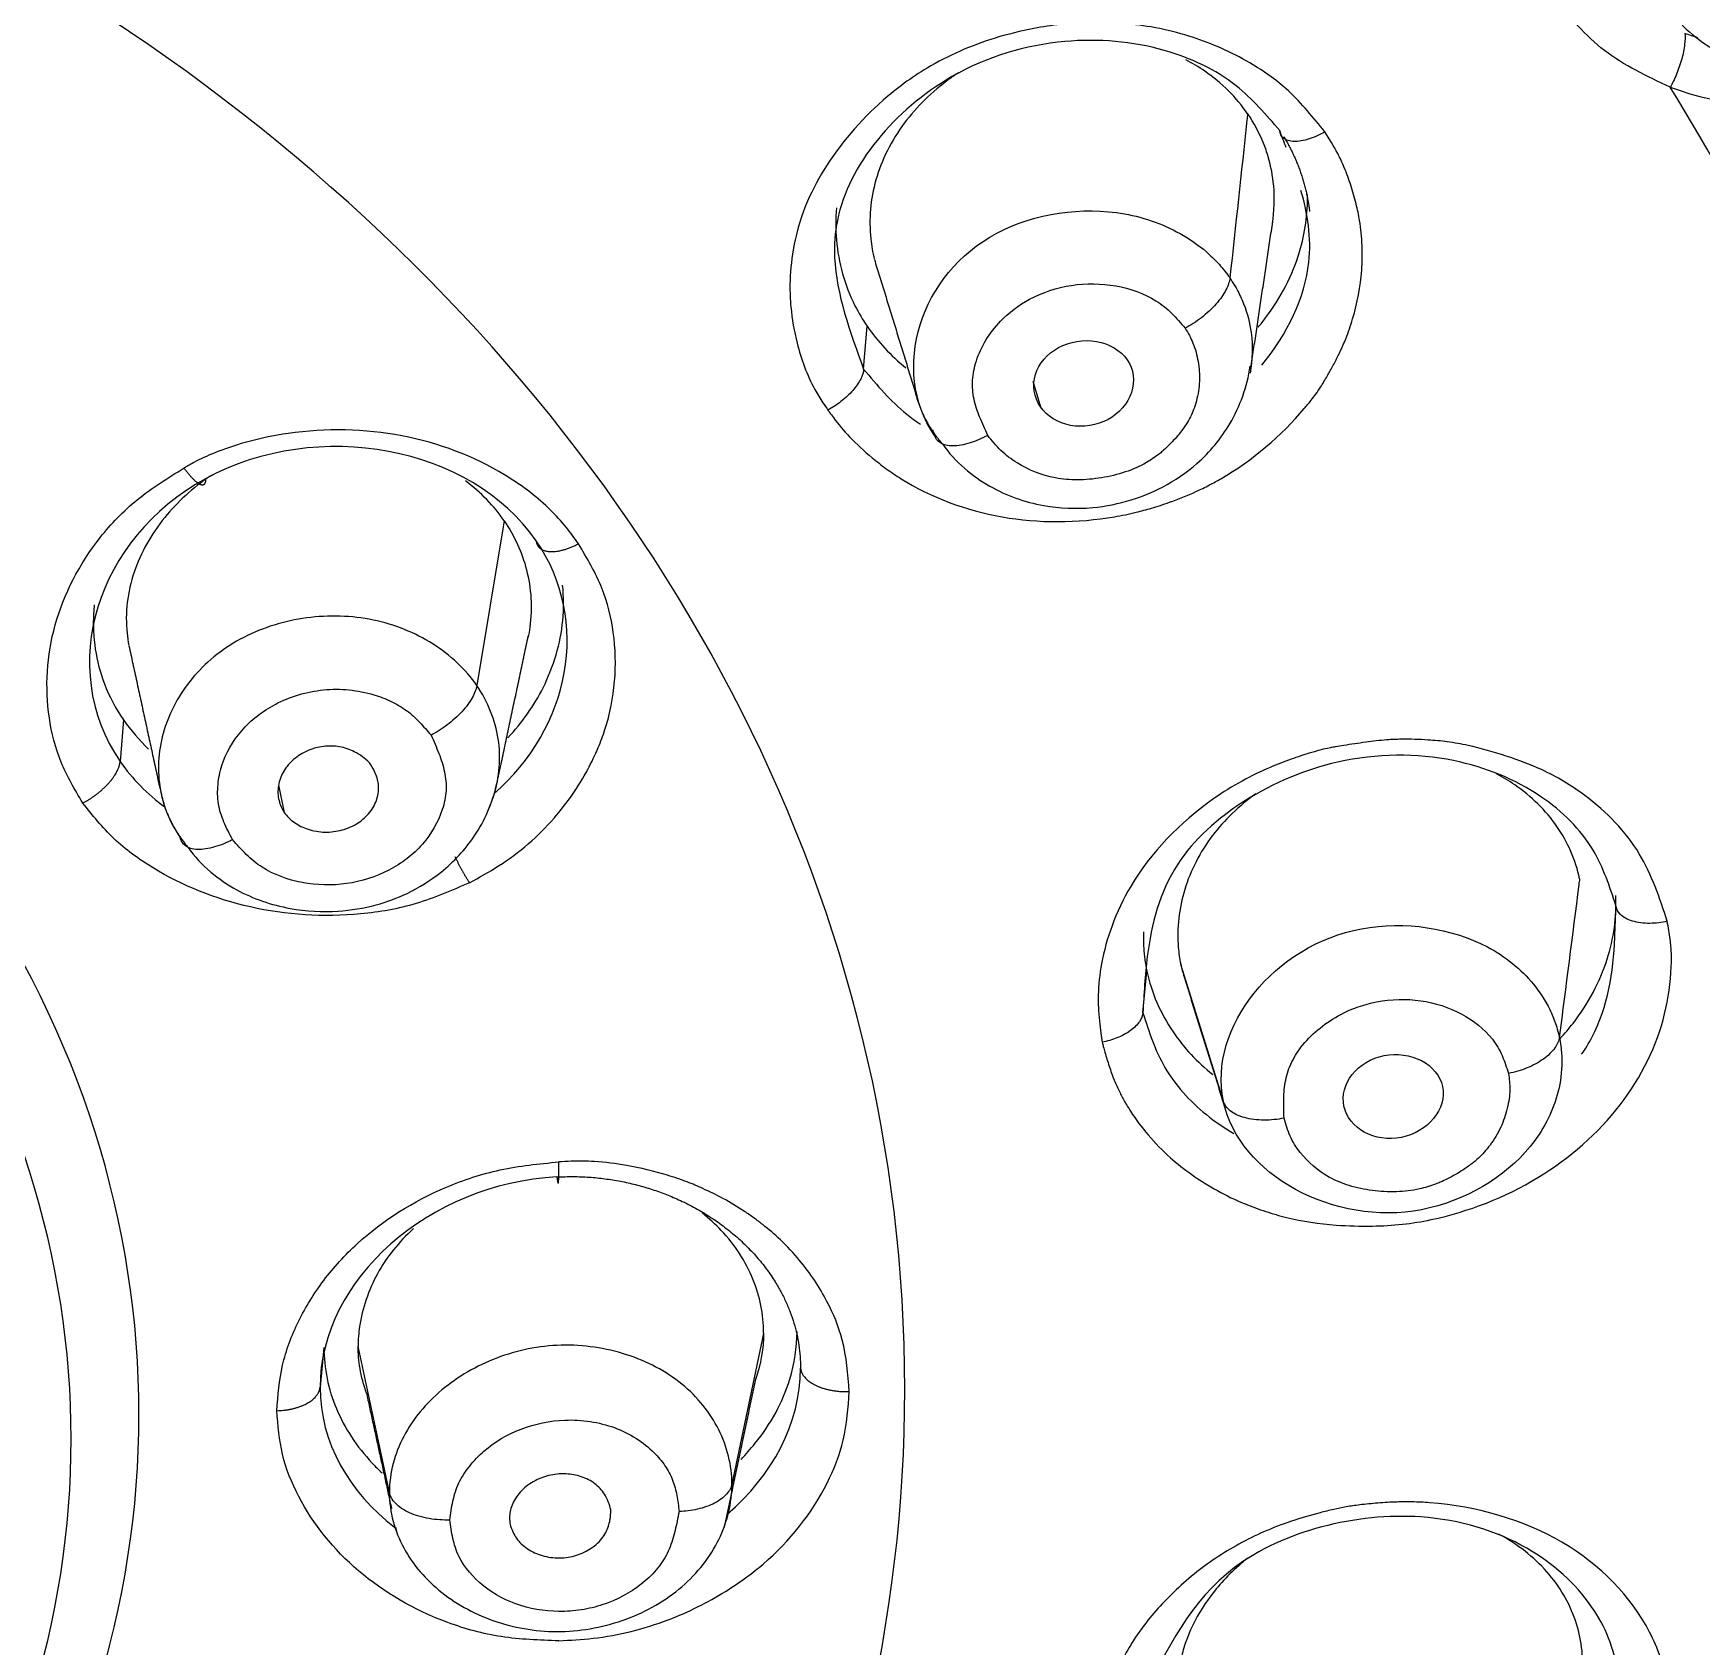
# Model space of a CAD drawing. Extents: x 0 to 1128, y 0 to 827.
# Drawn here: x 473.67 to 488.31, y 527.25 to 541.41 of the extents above; entities that cross this region are included whole.
import ezdxf

# ---------------------------------------------------------------- set-up
doc = ezdxf.new("R2010")
doc.units = 0
doc.header["$LTSCALE"] = 3
doc.header["$MEASUREMENT"] = 0
doc.layers.add('1', color=7, linetype='CONTINUOUS')

msp = doc.modelspace()

# ---------------------------------------------------------------- linework, layer by layer
at = {"layer": '1', "color": 7, "linetype": 'Continuous'}
for p, q in [((480.958, 538.463), (480.989, 538.84)), ((482.442, 538.359), (482.51, 538.134)), ((481.58, 537.883), (481.566, 537.93)), ((477.795, 537.081), (477.563, 535.688)), ((477.804, 537.133), (477.795, 537.081)), ((474.462, 535.387), (474.433, 535.022)), ((475.824, 534.814), (475.873, 534.575)), ((483.744, 533.232), (483.741, 533.244)), ((484.116, 532.04), (483.744, 533.232)), ((483.409, 532.816), (483.443, 533.183)), ((480.08, 530.009), (480.07, 529.962)), ((476.221, 529.881), (476.187, 529.531)), ((476.524, 529.876), (476.521, 529.891)), ((476.796, 528.607), (476.524, 529.876)), ((480.07, 529.962), (479.802, 528.681))]:
    msp.add_line(p, q, dxfattribs=at)
for centre, major_axis, start_param, end_param in [((463.091, 532.806), (38.932, 0), 5.765608, 7.853982), ((463.091, 532.736), (38.762, 0), 4.712389, 7.853982), ((463.091, 532.712), (38.555, 0), 4.712389, 7.853982), ((463.091, 532.712), (-37.7, 0), 2.104965, 4.712389), ((463.091, 532.303), (37.281, 0), 0, 3.141593), ((463.091, 532.107), (-36.953, 0), 3.141593, 4.712389), ((463.091, 529.512), (-18.228, 0), 3.141593, 4.712389), ((463.091, 530.174), (28.054, 0), 0.310102, 0.475192), ((463.091, 529.292), (11.507, 0), 4.712389, 7.853982), ((463.091, 529.077), (10.912, 0), 4.712389, 7.853982), ((463.091, 532.107), (-36.953, 0), 1.570796, 3.141593), ((463.091, 529.512), (-18.228, 0), 1.570796, 3.141593)]:
    msp.add_ellipse(centre, major_axis=major_axis, ratio=0.838671, start_param=start_param, end_param=end_param, dxfattribs=at)
for points, knots in [([(504.86, 540.801), (504.964, 541.546), (505.114, 543.083), (505.136, 545.403), (504.948, 547.72), (504.538, 550.102), (503.845, 552.654), (502.73, 555.491), (501.078, 558.549), (498.766, 561.753), (495.679, 565.008), (491.708, 568.176), (486.81, 571.157), (482.946, 572.675), (480.94, 573.464)], [0, 0, 0, 0, 0.053992, 0.111354, 0.168641, 0.223642, 0.288019, 0.361808, 0.444929, 0.537413, 0.639218, 0.750226, 0.870307, 1, 1, 1, 1]), ([(469.133, 500.187), (474.134, 500.819), (478.991, 502.244), (487.751, 506.485), (491.652, 509.299), (497.959, 515.931), (500.363, 519.746), (503.346, 527.852), (503.922, 532.141), (503.167, 540.6), (501.835, 544.768), (497.447, 552.412), (494.391, 555.884), (486.977, 561.654), (482.62, 563.95), (473.204, 567.049), (468.149, 567.852), (463.091, 567.852)], [0, 0, 0, 0, 0.125, 0.125, 0.25, 0.25, 0.375, 0.375, 0.5, 0.5, 0.625, 0.625, 0.75, 0.75, 0.875, 0.875, 1, 1, 1, 1]), ([(481.313, 564.499), (482.26, 564.078), (484.153, 563.237), (486.831, 561.743), (489.37, 560.089), (491.742, 558.27), (493.936, 556.3), (495.938, 554.191), (497.735, 551.956), (499.317, 549.609), (500.672, 547.165), (501.793, 544.638), (502.673, 542.044), (503.307, 539.4), (503.69, 536.722), (503.819, 534.026), (503.727, 532.018), (503.611, 530.912), (503.587, 530.702)], [0, 0, 0, 0, 0.065645, 0.131286, 0.196924, 0.262559, 0.328196, 0.393835, 0.459473, 0.525111, 0.590749, 0.656388, 0.722029, 0.787671, 0.853315, 0.91896, 0.984607, 1, 1, 1, 1]), ([(488.037, 540.938), (488.945, 540.596), (490.06, 540.838), (491.592, 542.149), (491.973, 543.208), (491.747, 544.078)], [0, 0, 0, 0, 0.5, 0.5, 1, 1, 1, 1]), ([(488.007, 541.647), (488.107, 541.501), (488.307, 541.316), (488.642, 541.153), (488.921, 541.076), (489.215, 541.051), (489.51, 541.076), (489.797, 541.15), (490.064, 541.269), (490.299, 541.431), (490.558, 541.693), (490.722, 541.992), (490.776, 542.227), (490.786, 542.295)], [0, 0, 0, 0, 0.156171, 0.234256, 0.312341, 0.390427, 0.468512, 0.546598, 0.624683, 0.702768, 0.780854, 0.937024, 1, 1, 1, 1]), ([(488.037, 540.938), (487.833, 541.034), (487.426, 541.225), (487.155, 541.555), (487.019, 541.72)], [0, 0, 0, 0, 0.50061, 1, 1, 1, 1]), ([(485.005, 540.545), (484.905, 540.67), (484.765, 540.845), (484.512, 541.052), (484.22, 541.234), (483.862, 541.382), (483.492, 541.471), (483.127, 541.51), (482.779, 541.508), (482.414, 541.449), (482.01, 541.352), (481.548, 541.15), (481.025, 540.763), (480.668, 540.341), (480.429, 539.884), (480.335, 539.541), (480.306, 539.242), (480.318, 538.967), (480.372, 538.654), (480.475, 538.372), (480.588, 538.185), (480.63, 538.127), (480.645, 538.105)], [0, 0, 0, 0, 0.06832, 0.095322, 0.136156, 0.209029, 0.248804, 0.284885, 0.350817, 0.380771, 0.425103, 0.508456, 0.57065, 0.677976, 0.727911, 0.784991, 0.829603, 0.858183, 0.905705, 0.969139, 0.988794, 1, 1, 1, 1]), ([(484.609, 540.558), (484.49, 540.697), (484.226, 541.007), (483.57, 541.318), (482.672, 541.396), (481.477, 541.037), (480.734, 540.148), (480.699, 539.553), (480.703, 539.445)], [0, 0, 0, 0, 0.113846, 0.253349, 0.419289, 0.611934, 0.929344, 1, 1, 1, 1]), ([(488.165, 541.41), (488.168, 541.384), (488.167, 541.334), (488.154, 541.252), (488.133, 541.164), (488.101, 541.071), (488.064, 540.99), (488.046, 540.954), (488.037, 540.938)], [0, 0, 0, 0, 0.252228, 0.378797, 0.505365, 0.758503, 0.885072, 1, 1, 1, 1]), ([(484.328, 540.705), (484.23, 540.848), (484.101, 540.976), (483.898, 541.115), (483.842, 541.149), (483.784, 541.179)], [0, 0, 0, 0, 0.738346, 0.738346, 1, 1, 1, 1]), ([(481.791, 541.065), (481.764, 541.048), (481.738, 541.03), (481.559, 540.901), (481.423, 540.767), (481.201, 540.469), (481.115, 540.299), (481.017, 539.956), (481.003, 539.779), (481.027, 539.548), (481.037, 539.488), (481.051, 539.429)], [0, 0, 0, 0, 0.046529, 0.046529, 0.325113, 0.325113, 0.61662, 0.61662, 0.900238, 0.900238, 1, 1, 1, 1]), ([(484.546, 539.741), (484.562, 539.852), (484.566, 539.963), (484.549, 540.158), (484.533, 540.243), (484.497, 540.367), (484.483, 540.408), (484.43, 540.537), (484.384, 540.624), (484.329, 540.705), (484.328, 540.705), (484.328, 540.705)], [0, 0, 0, 0, 0.328589, 0.328589, 0.585116, 0.585116, 0.712702, 0.712702, 0.999335, 0.999335, 1, 1, 1, 1]), ([(480.645, 538.105), (480.646, 538.103), (480.651, 538.096), (480.666, 538.074), (480.723, 537.995), (480.841, 537.857), (481.001, 537.71), (481.155, 537.589), (481.496, 537.359), (482.158, 537.109), (482.899, 537.114), (483.332, 537.202), (483.493, 537.246), (483.669, 537.303), (483.839, 537.372), (483.988, 537.444), (484.345, 537.641), (484.648, 537.901), (484.879, 538.184), (484.928, 538.246), (484.975, 538.317), (485.024, 538.398), (485.076, 538.49), (485.121, 538.58), (485.16, 538.661), (485.205, 538.768), (485.28, 538.985), (485.332, 539.261), (485.336, 539.551), (485.318, 539.745), (485.28, 539.921), (485.235, 540.076), (485.182, 540.224), (485.109, 540.382), (485.044, 540.483), (485.005, 540.545)], [0, 0, 0, 0, 0.001121, 0.003452, 0.011718, 0.042911, 0.080876, 0.10247, 0.124295, 0.249475, 0.375198, 0.399844, 0.417454, 0.438493, 0.470458, 0.487335, 0.501869, 0.627414, 0.640075, 0.649325, 0.659483, 0.674884, 0.688154, 0.703316, 0.716733, 0.725771, 0.751718, 0.814093, 0.845527, 0.877677, 0.899333, 0.92428, 0.948422, 0.968088, 1, 1, 1, 1]), ([(485.005, 540.545), (484.962, 540.521), (484.868, 540.477), (484.751, 540.456), (484.68, 540.468), (484.627, 540.496), (484.611, 540.532), (484.609, 540.558)], [0, 0, 0, 0, 0.248909, 0.499273, 0.624455, 0.749636, 1, 1, 1, 1]), ([(484.421, 538.833), (484.443, 538.859), (484.465, 538.887), (484.62, 539.092), (484.723, 539.291), (484.833, 539.658), (484.856, 539.829), (484.854, 539.997)], [0, 0, 0, 0, 0.079096, 0.079096, 0.589173, 0.589173, 1, 1, 1, 1]), ([(484.452, 538.5), (484.678, 538.775), (484.937, 539.312), (484.855, 539.826), (484.796, 540.033)], [0, 0, 0, 0, 0.592454, 1, 1, 1, 1]), ([(480.72, 539.881), (480.711, 539.786), (480.711, 539.691), (480.736, 539.398), (480.791, 539.201), (480.913, 538.959), (480.948, 538.898), (480.989, 538.84)], [0, 0, 0, 0, 0.259444, 0.259444, 0.811036, 0.811036, 1, 1, 1, 1]), ([(481.58, 537.883), (481.186, 538.457), (481.455, 539.304), (482.463, 539.834), (482.877, 539.892), (483.431, 539.794), (483.605, 539.731), (483.846, 539.589), (483.961, 539.506), (484.062, 539.401), (484.119, 539.337), (484.164, 539.276), (484.172, 539.265)], [0, 0, 0, 0, 0.5, 0.5, 0.75, 0.75, 0.875, 0.875, 0.9375, 0.96875, 0.96875, 1, 1, 1, 1]), ([(482.047, 537.883), (482.023, 537.935), (481.975, 538.039), (481.92, 538.199), (481.906, 538.368), (481.956, 538.609), (482.115, 538.872), (482.419, 539.103), (482.78, 539.221), (483.176, 539.215), (483.45, 539.118), (483.597, 539.014), (483.685, 538.934), (483.742, 538.868), (483.78, 538.823)], [0, 0, 0, 0, 0.063636, 0.126088, 0.187939, 0.250872, 0.393805, 0.500693, 0.625165, 0.749832, 0.874912, 0.906038, 0.937161, 1, 1, 1, 1]), ([(484.172, 539.265), (484.168, 539.234), (484.152, 539.18), (484.102, 539.098), (484.035, 539.013), (483.924, 538.911), (483.827, 538.849), (483.78, 538.823)], [0, 0, 0, 0, 0.248345, 0.373709, 0.499073, 0.749802, 1, 1, 1, 1]), ([(484.172, 539.265), (484.164, 539.276), (484.215, 539.199), (484.255, 539.124), (484.275, 539.081), (484.327, 538.951), (484.347, 538.868), (484.374, 538.665), (484.371, 538.545), (484.349, 538.428)], [0, 0, 0, 0, 0.145699, 0.145699, 0.291397, 0.291397, 0.582794, 0.582794, 1, 1, 1, 1]), ([(483.78, 538.823), (483.805, 538.78), (483.857, 538.688), (483.898, 538.53), (483.912, 538.359), (483.889, 538.216), (483.856, 538.113), (483.828, 538.045), (483.788, 537.978), (483.742, 537.913), (483.691, 537.852), (483.64, 537.8), (483.596, 537.757), (483.531, 537.703), (483.426, 537.63), (483.253, 537.555), (483.048, 537.506), (482.84, 537.487), (482.579, 537.508), (482.347, 537.604), (482.156, 537.746), (482.084, 537.837), (482.047, 537.883)], [0, 0, 0, 0, 0.054279, 0.115798, 0.180488, 0.244899, 0.27327, 0.297886, 0.323668, 0.355587, 0.379723, 0.406202, 0.428739, 0.443022, 0.489863, 0.555193, 0.62383, 0.691696, 0.754495, 0.875032, 0.937133, 1, 1, 1, 1]), ([(481.649, 537.808), (481.705, 537.729), (481.829, 537.593), (482.119, 537.388), (482.505, 537.249), (482.941, 537.232), (483.295, 537.303), (483.607, 537.43), (483.919, 537.642), (484.214, 538.002), (484.322, 538.307), (484.351, 538.491)], [0, 0, 0, 0, 0.08818, 0.169328, 0.313004, 0.433267, 0.529719, 0.61258, 0.715663, 0.844131, 1, 1, 1, 1]), ([(480.958, 538.463), (480.956, 538.438), (480.944, 538.394), (480.904, 538.328), (480.85, 538.259), (480.761, 538.176), (480.682, 538.126), (480.645, 538.105)], [0, 0, 0, 0, 0.250364, 0.375545, 0.500727, 0.751091, 1, 1, 1, 1]), ([(480.958, 538.463), (481.076, 538.323), (481.224, 538.147), (481.415, 538.009), (481.456, 537.982)], [0, 0, 0, 0, 0.793425, 1, 1, 1, 1]), ([(478.455, 536.932), (478.42, 536.981), (478.346, 537.085), (478.207, 537.236), (478.028, 537.392), (477.63, 537.664), (476.922, 537.936), (476.107, 537.949), (475.559, 537.835), (475.284, 537.743), (475.118, 537.667), (475.033, 537.619), (475.005, 537.603), (474.994, 537.597)], [0, 0, 0, 0, 0.051837, 0.108621, 0.172998, 0.248097, 0.50048, 0.752852, 0.850284, 0.924049, 0.974393, 0.990426, 1, 1, 1, 1]), ([(482.047, 537.883), (481.998, 537.856), (481.891, 537.809), (481.761, 537.786), (481.678, 537.795), (481.613, 537.822), (481.588, 537.857), (481.58, 537.883)], [0, 0, 0, 0, 0.250198, 0.500927, 0.626291, 0.751655, 1, 1, 1, 1]), ([(474.105, 534.657), (474.035, 534.775), (473.896, 535.011), (473.798, 535.405), (473.78, 535.813), (473.872, 536.361), (474.143, 536.888), (474.573, 537.336), (474.852, 537.509), (474.994, 537.597)], [0, 0, 0, 0, 0.120357, 0.241643, 0.364231, 0.488029, 0.738055, 0.866906, 1, 1, 1, 1]), ([(475.245, 537.538), (475.238, 537.534), (475.231, 537.53), (475.071, 537.423), (474.935, 537.299), (474.706, 537.016), (474.613, 536.852), (474.497, 536.509), (474.475, 536.324), (474.497, 536.111), (474.502, 536.076), (474.509, 536.04)], [0, 0, 0, 0, 0.012628, 0.012628, 0.304468, 0.304468, 0.616603, 0.616603, 0.936176, 0.936176, 1, 1, 1, 1]), ([(477.804, 537.133), (477.894, 537.001), (477.96, 536.855), (478.041, 536.541), (478.051, 536.369), (478.024, 536.17), (478.019, 536.138), (478.012, 536.107)], [0, 0, 0, 0, 0.436758, 0.436758, 0.910833, 0.910833, 1, 1, 1, 1]), ([(477.499, 533.958), (477.585, 534.005), (477.865, 534.158), (478.24, 534.487), (478.498, 534.862), (478.626, 535.13), (478.772, 535.522), (478.811, 536.008), (478.676, 536.559), (478.531, 536.804), (478.455, 536.932)], [0, 0, 0, 0, 0.076539, 0.248308, 0.393169, 0.453603, 0.502015, 0.753921, 0.87163, 1, 1, 1, 1]), ([(477.835, 535.229), (477.961, 535.362), (478.066, 535.512), (478.238, 535.856), (478.298, 536.057), (478.327, 536.361), (478.327, 536.465), (478.316, 536.568)], [0, 0, 0, 0, 0.356242, 0.356242, 0.78182, 0.78182, 1, 1, 1, 1]), ([(474.205, 536.397), (474.203, 536.371), (474.201, 536.346), (474.188, 536.112), (474.22, 535.9), (474.337, 535.594), (474.393, 535.487), (474.462, 535.387)], [0, 0, 0, 0, 0.072956, 0.072956, 0.667996, 0.667996, 1, 1, 1, 1]), ([(477.563, 535.688), (477.465, 535.83), (477.199, 536.079), (476.664, 536.296), (476.165, 536.31), (475.781, 536.226), (475.512, 536.118), (475.275, 535.966), (475.014, 535.717), (474.795, 535.336), (474.738, 534.831), (474.856, 534.504), (474.96, 534.354)], [0, 0, 0, 0, 0.125, 0.25, 0.375, 0.4375, 0.5, 0.5625, 0.625, 0.75, 0.875, 1, 1, 1, 1]), ([(475.419, 534.336), (475.393, 534.387), (475.353, 534.463), (475.313, 534.569), (475.287, 534.678), (475.286, 534.819), (475.33, 535.042), (475.479, 535.305), (475.738, 535.508), (475.996, 535.613), (476.217, 535.657), (476.443, 535.657), (476.644, 535.617), (476.813, 535.553), (476.928, 535.485), (477.007, 535.42), (477.079, 535.348), (477.128, 535.291), (477.161, 535.253)], [0, 0, 0, 0, 0.063042, 0.094196, 0.125209, 0.187664, 0.250102, 0.374984, 0.499861, 0.571217, 0.64257, 0.713923, 0.785286, 0.839201, 0.892766, 0.919409, 0.946138, 1, 1, 1, 1]), ([(477.563, 535.688), (477.56, 535.672), (477.551, 535.639), (477.525, 535.582), (477.485, 535.521), (477.416, 535.437), (477.327, 535.358), (477.232, 535.292), (477.184, 535.265), (477.161, 535.253)], [0, 0, 0, 0, 0.123912, 0.249145, 0.374378, 0.499611, 0.750076, 0.875309, 1, 1, 1, 1]), ([(477.663, 534.595), (477.682, 534.637), (477.729, 534.76), (477.77, 534.971), (477.757, 535.304), (477.662, 535.544), (477.563, 535.688)], [0, 0, 0, 0, 0.117485, 0.338114, 0.558743, 1, 1, 1, 1]), ([(477.161, 535.253), (477.185, 535.2), (477.232, 535.095), (477.285, 534.934), (477.302, 534.766), (477.254, 534.544), (477.136, 534.334), (476.955, 534.166), (476.741, 534.029), (476.423, 533.928), (476.026, 533.939), (475.751, 534.039), (475.605, 534.145), (475.517, 534.226), (475.458, 534.292), (475.419, 534.336)], [0, 0, 0, 0, 0.064052, 0.126755, 0.188326, 0.250857, 0.375724, 0.438167, 0.500616, 0.625533, 0.750452, 0.874799, 0.905823, 0.936975, 1, 1, 1, 1]), ([(476.62, 535.011), (476.582, 535.048), (476.538, 535.082), (476.448, 535.128), (476.404, 535.143), (476.313, 535.158), (476.264, 535.159), (476.171, 535.148), (476.124, 535.135), (476.036, 535.098), (475.993, 535.072), (475.922, 535.01), (475.892, 534.975), (475.846, 534.897), (475.829, 534.853), (475.815, 534.766), (475.817, 534.721), (475.836, 534.642), (475.851, 534.606), (475.873, 534.575)], [0, 0, 0, 0, 0.132601, 0.132601, 0.237972, 0.237972, 0.343557, 0.343557, 0.448926, 0.448926, 0.561915, 0.561915, 0.671392, 0.671392, 0.788006, 0.788006, 0.901862, 0.901862, 1, 1, 1, 1]), ([(488.01, 533.619), (487.943, 533.824), (487.805, 534.243), (487.379, 534.684), (486.951, 534.943), (486.595, 535.074), (486.318, 535.153), (486.086, 535.196), (485.89, 535.213), (485.713, 535.219), (485.53, 535.212), (485.361, 535.19), (485.211, 535.169), (485.107, 535.152), (485.005, 535.133), (484.904, 535.106), (484.79, 535.07), (484.676, 535.03), (484.501, 534.962), (484.27, 534.851), (483.799, 534.556), (483.379, 534.118), (483.131, 533.591), (483.041, 533.268), (483.015, 533.027), (483.017, 532.859), (483.026, 532.748), (483.037, 532.646), (483.048, 532.584), (483.052, 532.558)], [0, 0, 0, 0, 0.096036, 0.197388, 0.258964, 0.303324, 0.349504, 0.373662, 0.395542, 0.425675, 0.441821, 0.465518, 0.490365, 0.499796, 0.505403, 0.52972, 0.539514, 0.550797, 0.57592, 0.611207, 0.648754, 0.792, 0.846361, 0.896605, 0.937672, 0.953963, 0.971562, 0.987809, 1, 1, 1, 1]), ([(475.873, 534.575), (475.896, 534.541), (475.928, 534.51), (475.999, 534.461), (476.039, 534.441), (476.129, 534.412), (476.18, 534.403), (476.281, 534.401), (476.333, 534.408), (476.431, 534.434), (476.48, 534.456), (476.561, 534.509), (476.596, 534.541), (476.653, 534.613), (476.674, 534.653), (476.7, 534.736), (476.704, 534.779), (476.695, 534.86), (476.683, 534.898), (476.654, 534.96), (476.638, 534.986), (476.62, 535.011)], [0, 0, 0, 0, 0.098506, 0.098506, 0.196465, 0.196465, 0.303981, 0.303981, 0.41042, 0.41042, 0.520243, 0.520243, 0.623988, 0.623988, 0.728719, 0.728719, 0.832938, 0.832938, 0.928316, 0.928316, 1, 1, 1, 1]), ([(487.56, 533.757), (487.505, 533.924), (487.383, 534.294), (486.901, 534.773), (486.111, 535.096), (484.889, 535.092), (483.671, 534.35), (483.483, 533.597), (483.447, 533.309)], [0, 0, 0, 0, 0.104055, 0.23025, 0.379324, 0.551496, 0.834936, 1, 1, 1, 1]), ([(475.029, 534.268), (475.086, 534.188), (475.213, 534.05), (475.508, 533.849), (475.892, 533.717), (476.319, 533.693), (476.667, 533.75), (476.975, 533.864), (477.28, 534.055), (477.581, 534.377), (477.7, 534.657), (477.739, 534.827)], [0, 0, 0, 0, 0.092432, 0.176032, 0.321845, 0.44276, 0.539856, 0.623181, 0.725183, 0.850329, 1, 1, 1, 1]), ([(487.241, 533.993), (487.207, 534.156), (487.139, 534.313), (486.945, 534.591), (486.819, 534.716), (486.621, 534.851), (486.568, 534.884), (486.512, 534.913)], [0, 0, 0, 0, 0.426929, 0.426929, 0.852698, 0.852698, 1, 1, 1, 1]), ([(484.399, 534.737), (484.253, 534.632), (484.123, 534.508), (483.909, 534.226), (483.826, 534.064), (483.725, 533.732), (483.705, 533.559), (483.723, 533.342), (483.73, 533.293), (483.741, 533.244)], [0, 0, 0, 0, 0.289072, 0.289072, 0.598972, 0.598972, 0.90879, 0.90879, 1, 1, 1, 1]), ([(477.499, 533.958), (477.346, 533.891), (477.042, 533.758), (476.387, 533.643), (475.565, 533.695), (474.837, 533.989), (474.363, 534.334), (474.19, 534.55), (474.105, 534.657)], [0, 0, 0, 0, 0.131505, 0.260221, 0.512195, 0.75971, 0.880917, 1, 1, 1, 1]), ([(475.419, 534.336), (475.394, 534.323), (475.343, 534.298), (475.235, 534.26), (475.131, 534.244), (475.05, 534.257), (475.004, 534.28), (474.973, 534.313), (474.963, 534.34), (474.96, 534.354)], [0, 0, 0, 0, 0.124691, 0.249924, 0.500389, 0.625622, 0.750855, 0.876088, 1, 1, 1, 1]), ([(487.07, 532.591), (487.11, 532.634), (487.148, 532.678), (487.317, 532.896), (487.419, 533.089), (487.541, 533.469), (487.568, 533.66), (487.558, 533.845)], [0, 0, 0, 0, 0.120155, 0.120155, 0.57629, 0.57629, 1, 1, 1, 1]), ([(488.01, 533.619), (487.962, 533.609), (487.856, 533.594), (487.723, 533.611), (487.641, 533.645), (487.581, 533.69), (487.562, 533.731), (487.56, 533.757)], [0, 0, 0, 0, 0.246732, 0.497821, 0.623366, 0.748911, 1, 1, 1, 1]), ([(483.052, 532.558), (483.055, 532.545), (483.062, 532.515), (483.082, 532.446), (483.112, 532.347), (483.153, 532.231), (483.2, 532.129), (483.247, 532.037), (483.327, 531.908), (483.453, 531.737), (483.635, 531.551), (483.908, 531.336), (484.193, 531.177), (484.484, 531.072), (484.745, 530.995), (485.061, 530.95), (485.404, 530.941), (485.683, 530.956), (486.187, 531.039), (486.909, 531.324), (487.648, 531.974), (487.985, 532.661), (488.039, 533.087), (488.046, 533.237), (488.048, 533.277), (488.047, 533.353), (488.037, 533.474), (488.02, 533.566), (488.01, 533.619)], [0, 0, 0, 0, 0.005864, 0.013636, 0.0326, 0.052305, 0.068717, 0.083048, 0.098102, 0.135918, 0.175985, 0.209648, 0.282733, 0.308607, 0.333502, 0.390915, 0.43169, 0.465294, 0.497637, 0.625651, 0.753059, 0.878493, 0.939776, 0.94194, 0.945638, 0.957611, 0.975697, 1, 1, 1, 1]), ([(483.414, 533.528), (483.412, 533.48), (483.413, 533.432), (483.42, 533.317), (483.429, 533.25), (483.443, 533.183)], [0, 0, 0, 0, 0.414635, 0.414635, 1, 1, 1, 1]), ([(484.116, 532.04), (483.978, 532.692), (484.565, 533.413), (485.71, 533.625), (486.115, 533.561), (486.59, 533.311), (486.725, 533.202), (486.891, 533), (486.965, 532.89), (487.016, 532.762), (487.043, 532.685), (487.06, 532.615), (487.063, 532.602)], [0, 0, 0, 0, 0.5, 0.5, 0.75, 0.75, 0.875, 0.875, 0.9375, 0.96875, 0.96875, 1, 1, 1, 1]), ([(487.259, 532.453), (487.292, 532.501), (487.487, 532.82), (487.535, 533.173), (487.55, 533.477)], [0, 0, 0, 0, 0.153377, 1, 1, 1, 1]), ([(483.443, 533.183), (483.483, 532.995), (483.563, 532.812), (483.767, 532.511), (483.886, 532.384), (484.022, 532.276)], [0, 0, 0, 0, 0.542061, 0.542061, 1, 1, 1, 1]), ([(484.647, 531.892), (484.646, 531.948), (484.642, 532.059), (484.655, 532.226), (484.709, 532.389), (484.85, 532.601), (485.101, 532.803), (485.473, 532.935), (485.853, 532.943), (486.215, 532.825), (486.429, 532.656), (486.525, 532.516), (486.574, 532.416), (486.6, 532.337), (486.618, 532.285)], [0, 0, 0, 0, 0.063636, 0.126088, 0.187939, 0.250872, 0.393805, 0.500693, 0.625165, 0.749832, 0.874912, 0.906038, 0.937161, 1, 1, 1, 1]), ([(483.409, 532.816), (483.407, 532.792), (483.392, 532.752), (483.347, 532.698), (483.285, 532.646), (483.184, 532.592), (483.095, 532.566), (483.052, 532.558)], [0, 0, 0, 0, 0.250922, 0.376383, 0.501843, 0.752765, 1, 1, 1, 1]), ([(483.409, 532.816), (483.462, 532.651), (483.57, 532.316), (483.883, 531.971), (484.122, 531.806), (484.208, 531.757)], [0, 0, 0, 0, 0.389037, 0.793141, 1, 1, 1, 1]), ([(487.063, 532.602), (487.061, 532.615), (487.077, 532.528), (487.084, 532.446), (487.086, 532.4), (487.082, 532.263), (487.068, 532.179), (486.999, 531.934), (486.919, 531.781), (486.585, 531.37), (486.236, 531.163), (485.09, 530.94), (484.251, 531.393), (484.116, 532.04)], [0, 0, 0, 0, 0.03125, 0.03125, 0.0625, 0.0625, 0.125, 0.125, 0.25, 0.25, 0.5, 0.5, 1, 1, 1, 1]), ([(487.063, 532.602), (487.059, 532.573), (487.04, 532.524), (486.983, 532.458), (486.907, 532.394), (486.782, 532.327), (486.671, 532.295), (486.618, 532.285)], [0, 0, 0, 0, 0.248345, 0.373709, 0.499073, 0.749802, 1, 1, 1, 1]), ([(486.618, 532.285), (486.623, 532.237), (486.636, 532.136), (486.61, 531.975), (486.556, 531.81), (486.478, 531.682), (486.406, 531.595), (486.354, 531.539), (486.29, 531.487), (486.223, 531.439), (486.151, 531.396), (486.084, 531.361), (486.026, 531.333), (485.945, 531.301), (485.819, 531.262), (485.63, 531.24), (485.421, 531.252), (485.221, 531.294), (484.989, 531.388), (484.813, 531.545), (484.693, 531.732), (484.663, 531.838), (484.647, 531.892)], [0, 0, 0, 0, 0.054279, 0.115798, 0.180488, 0.244899, 0.27327, 0.297886, 0.323668, 0.355587, 0.379723, 0.406202, 0.428739, 0.443022, 0.489863, 0.555193, 0.62383, 0.691696, 0.754495, 0.875032, 0.937133, 1, 1, 1, 1]), ([(484.647, 531.892), (484.592, 531.881), (484.47, 531.867), (484.322, 531.886), (484.227, 531.921), (484.154, 531.968), (484.125, 532.011), (484.116, 532.04)], [0, 0, 0, 0, 0.250198, 0.500927, 0.626291, 0.751655, 1, 1, 1, 1]), ([(475.808, 529.325), (475.819, 529.458), (475.839, 529.725), (475.986, 530.113), (476.208, 530.475), (476.605, 530.91), (477.143, 531.251), (477.77, 531.457), (478.109, 531.491), (478.282, 531.508)], [0, 0, 0, 0, 0.122698, 0.244869, 0.367211, 0.490074, 0.73803, 0.866369, 1, 1, 1, 1]), ([(480.832, 529.493), (480.82, 529.646), (480.799, 529.919), (480.639, 530.307), (480.444, 530.599), (480.242, 530.817), (480.102, 530.936), (479.995, 531.017), (479.881, 531.096), (479.733, 531.186), (479.562, 531.269), (479.4, 531.338), (479.179, 531.411), (478.908, 531.478), (478.623, 531.513), (478.423, 531.517), (478.318, 531.51), (478.282, 531.508)], [0, 0, 0, 0, 0.137586, 0.245941, 0.371958, 0.442463, 0.499477, 0.525628, 0.553364, 0.613557, 0.666301, 0.705635, 0.753132, 0.848234, 0.921131, 0.972109, 1, 1, 1, 1]), ([(480.08, 530.009), (480.08, 530.169), (480.047, 530.329), (479.923, 530.633), (479.829, 530.78), (479.658, 530.96), (479.603, 531.011), (479.543, 531.057)], [0, 0, 0, 0, 0.404667, 0.404667, 0.823383, 0.823383, 1, 1, 1, 1]), ([(477.007, 530.923), (476.879, 530.806), (476.77, 530.671), (476.612, 530.381), (476.559, 530.223), (476.526, 530.007), (476.521, 529.949), (476.521, 529.891)], [0, 0, 0, 0, 0.419312, 0.419312, 0.846658, 0.846658, 1, 1, 1, 1]), ([(479.882, 528.898), (479.925, 528.942), (479.966, 528.989), (480.143, 529.207), (480.248, 529.401), (480.351, 529.737), (480.373, 529.879), (480.373, 530.019)], [0, 0, 0, 0, 0.140682, 0.140682, 0.650766, 0.650766, 1, 1, 1, 1]), ([(476.221, 529.881), (476.221, 529.698), (476.259, 529.514), (476.403, 529.172), (476.51, 529.01), (476.671, 528.837), (476.701, 528.808), (476.731, 528.779)], [0, 0, 0, 0, 0.450552, 0.450552, 0.903345, 0.903345, 1, 1, 1, 1]), ([(476.595, 529.48), (476.57, 529.551), (476.551, 529.623), (476.527, 529.761), (476.521, 529.826), (476.521, 529.891)], [0, 0, 0, 0, 0.53465, 0.53465, 1, 1, 1, 1]), ([(479.802, 528.681), (479.802, 528.845), (479.72, 529.171), (479.391, 529.583), (478.974, 529.802), (478.597, 529.89), (478.303, 529.908), (478.012, 529.875), (477.643, 529.767), (477.232, 529.528), (476.887, 529.114), (476.796, 528.781), (476.796, 528.607)], [0, 0, 0, 0, 0.125, 0.25, 0.375, 0.4375, 0.5, 0.5625, 0.625, 0.75, 0.875, 1, 1, 1, 1]), ([(478.282, 527.306), (478.383, 527.312), (478.71, 527.328), (479.22, 527.458), (479.658, 527.677), (479.923, 527.856), (480.277, 528.136), (480.594, 528.542), (480.801, 529.076), (480.821, 529.35), (480.832, 529.493)], [0, 0, 0, 0, 0.076539, 0.248308, 0.393169, 0.453603, 0.502015, 0.753921, 0.87163, 1, 1, 1, 1]), ([(478.282, 527.306), (478.112, 527.312), (477.777, 527.323), (477.153, 527.495), (476.486, 527.882), (476.04, 528.439), (475.839, 528.937), (475.818, 529.196), (475.808, 529.325)], [0, 0, 0, 0, 0.131505, 0.260221, 0.512195, 0.75971, 0.880917, 1, 1, 1, 1]), ([(477.326, 528.366), (477.334, 528.422), (477.345, 528.504), (477.373, 528.613), (477.414, 528.719), (477.496, 528.842), (477.663, 529.018), (477.942, 529.184), (478.28, 529.253), (478.56, 529.237), (478.774, 529.183), (478.965, 529.089), (479.112, 528.971), (479.218, 528.845), (479.276, 528.739), (479.304, 528.649), (479.324, 528.557), (479.333, 528.487), (479.338, 528.44)], [0, 0, 0, 0, 0.063042, 0.094196, 0.125209, 0.187664, 0.250102, 0.374984, 0.499861, 0.571217, 0.64257, 0.713923, 0.785286, 0.839201, 0.892766, 0.919409, 0.946138, 1, 1, 1, 1]), ([(476.796, 528.607), (476.796, 528.433), (476.887, 528.105), (477.232, 527.708), (477.642, 527.488), (478.011, 527.399), (478.302, 527.379), (478.595, 527.411), (478.877, 527.49), (479.139, 527.612), (479.369, 527.775), (479.557, 527.972), (479.742, 528.267), (479.802, 528.514), (479.802, 528.681)], [0, 0, 0, 0, 0.125, 0.25, 0.375, 0.4375, 0.5, 0.5625, 0.625, 0.6875, 0.75, 0.8125, 0.875, 1, 1, 1, 1]), ([(478.738, 528.454), (478.728, 528.503), (478.71, 528.55), (478.661, 528.627), (478.632, 528.659), (478.564, 528.71), (478.523, 528.731), (478.437, 528.76), (478.39, 528.768), (478.294, 528.773), (478.242, 528.768), (478.146, 528.744), (478.1, 528.726), (478.015, 528.677), (477.976, 528.646), (477.913, 528.575), (477.888, 528.536), (477.858, 528.46), (477.85, 528.422), (477.85, 528.386)], [0, 0, 0, 0, 0.132601, 0.132601, 0.237972, 0.237972, 0.343557, 0.343557, 0.448926, 0.448926, 0.561915, 0.561915, 0.671392, 0.671392, 0.788006, 0.788006, 0.901862, 0.901862, 1, 1, 1, 1]), ([(479.802, 528.681), (479.799, 528.666), (479.788, 528.637), (479.758, 528.593), (479.712, 528.551), (479.632, 528.501), (479.529, 528.464), (479.419, 528.445), (479.365, 528.441), (479.338, 528.44)], [0, 0, 0, 0, 0.123912, 0.249145, 0.374378, 0.499611, 0.750076, 0.875309, 1, 1, 1, 1]), ([(477.326, 528.366), (477.298, 528.365), (477.238, 528.366), (477.114, 528.38), (476.994, 528.414), (476.9, 528.467), (476.847, 528.512), (476.811, 528.559), (476.8, 528.591), (476.796, 528.607)], [0, 0, 0, 0, 0.124691, 0.249924, 0.500389, 0.625622, 0.750855, 0.876088, 1, 1, 1, 1]), ([(479.338, 528.44), (479.327, 528.384), (479.306, 528.274), (479.257, 528.111), (479.173, 527.958), (479.003, 527.785), (478.78, 527.652), (478.529, 527.581), (478.268, 527.551), (477.939, 527.595), (477.609, 527.77), (477.435, 527.971), (477.373, 528.124), (477.345, 528.23), (477.334, 528.312), (477.326, 528.366)], [0, 0, 0, 0, 0.064052, 0.126755, 0.188326, 0.250857, 0.375724, 0.438167, 0.500616, 0.625533, 0.750452, 0.874799, 0.905823, 0.936975, 1, 1, 1, 1]), ([(477.85, 528.386), (477.85, 528.346), (477.859, 528.307), (477.891, 528.235), (477.913, 528.2), (477.972, 528.137), (478.011, 528.109), (478.095, 528.065), (478.143, 528.05), (478.242, 528.032), (478.295, 528.03), (478.396, 528.043), (478.444, 528.056), (478.533, 528.095), (478.575, 528.121), (478.646, 528.182), (478.674, 528.218), (478.713, 528.292), (478.725, 528.33), (478.737, 528.396), (478.739, 528.425), (478.738, 528.454)], [0, 0, 0, 0, 0.098506, 0.098506, 0.196465, 0.196465, 0.303981, 0.303981, 0.41042, 0.41042, 0.520243, 0.520243, 0.623988, 0.623988, 0.728719, 0.728719, 0.832938, 0.832938, 0.928316, 0.928316, 1, 1, 1, 1]), ([(488.01, 526.249), (488.013, 526.263), (488.023, 526.301), (488.048, 526.418), (488.064, 526.638), (488.019, 526.984), (487.811, 527.574), (487.157, 528.248), (486.293, 528.501), (485.779, 528.526), (485.627, 528.525), (485.474, 528.515), (485.324, 528.501), (485.195, 528.483), (485.079, 528.459), (484.833, 528.398), (484.548, 528.306), (484.251, 528.157), (484.046, 528.034), (483.854, 527.893), (483.678, 527.736), (483.521, 527.573), (483.342, 527.347), (483.217, 527.134), (483.138, 526.939), (483.103, 526.834), (483.073, 526.739), (483.059, 526.679), (483.052, 526.654)], [0, 0, 0, 0, 0.006399, 0.017603, 0.053479, 0.106881, 0.178926, 0.341506, 0.503752, 0.523492, 0.540339, 0.561863, 0.582197, 0.597646, 0.611578, 0.627332, 0.693827, 0.724994, 0.755739, 0.78716, 0.819165, 0.850538, 0.880022, 0.939251, 0.955395, 0.97256, 0.988262, 1, 1, 1, 1]), ([(487.583, 526.907), (487.581, 526.949), (487.565, 527.196), (487.37, 527.662), (486.783, 528.188), (485.672, 528.529), (484.054, 528.123), (483.617, 527.231), (483.409, 526.807)], [0, 0, 0, 0, 0.025554, 0.149912, 0.296816, 0.466482, 0.745796, 1, 1, 1, 1]), ([(487.241, 526.85), (487.275, 527.013), (487.277, 527.18), (487.211, 527.496), (487.146, 527.65), (486.957, 527.925), (486.829, 528.05), (486.634, 528.183), (486.584, 528.214), (486.532, 528.242)], [0, 0, 0, 0, 0.299039, 0.299039, 0.597267, 0.597267, 0.902056, 0.902056, 1, 1, 1, 1]), ([(484.33, 528.032), (484.219, 527.945), (484.12, 527.846), (483.923, 527.6), (483.835, 527.443), (483.764, 527.234), (483.751, 527.185), (483.741, 527.137)], [0, 0, 0, 0, 0.363893, 0.363893, 0.855323, 0.855323, 1, 1, 1, 1])]:
    msp.add_open_spline(points, degree=3, knots=knots, dxfattribs=at)
for points, degree in [([(488.28, 541.372), (488.241, 541.383), (488.203, 541.396), (488.165, 541.41)], 3), ([(484.328, 540.705), (484.326, 540.686), (484.324, 540.668), (484.322, 540.649)], 3), ([(484.322, 540.649), (484.272, 540.188), (484.222, 539.726), (484.172, 539.265)], 3), ([(484.667, 540.408), (484.648, 540.458), (484.628, 540.508), (484.609, 540.558)], 3), ([(484.644, 540.506), (484.828, 540.202), (484.871, 539.848)], 2), ([(484.353, 538.452), (484.548, 539.756)], 1), ([(480.703, 539.445), (480.718, 539.118), (480.838, 538.79), (480.958, 538.463)], 3), ([(481.052, 539.427), (481.415, 538.249)], 1), ([(480.989, 538.84), (481.081, 538.706), (481.196, 538.583), (481.328, 538.477)], 3), ([(482.51, 538.134), (482.453, 538.217), (482.421, 538.425), (482.644, 538.687), (483.012, 538.746), (483.214, 538.63), (483.271, 538.547)], 3), ([(483.271, 538.547), (483.328, 538.464), (483.352, 538.251), (483.126, 537.988), (482.762, 537.931), (482.567, 538.051), (482.51, 538.134)], 3), ([(481.406, 538.28), (481.468, 538.015), (481.649, 537.808)], 2), ([(478.084, 536.959), (477.511, 537.787), (476.169, 538.038), (475.182, 537.503)], 3), ([(475.182, 537.503), (474.226, 536.979), (473.869, 535.847), (474.433, 535.022)], 3), ([(477.804, 537.133), (477.714, 537.264), (477.597, 537.383), (477.464, 537.483)], 3), ([(477.713, 534.738), (478.381, 535.319), (478.569, 536.251), (478.084, 536.959)], 3), ([(474.51, 536.037), (474.782, 534.784)], 1), ([(477.731, 534.788), (478.015, 536.123)], 1), ([(474.462, 535.387), (474.525, 535.296), (474.599, 535.209), (474.683, 535.13)], 3), ([(474.433, 535.022), (474.539, 534.869), (474.672, 534.735), (474.825, 534.623)], 3), ([(474.786, 534.775), (474.838, 534.491), (475.028, 534.269)], 2), ([(487.241, 533.993), (487.239, 533.975), (487.236, 533.957), (487.234, 533.939)], 3), ([(487.234, 533.939), (487.177, 533.493), (487.12, 533.048), (487.063, 532.602)], 3), ([(487.55, 533.477), (487.555, 533.57), (487.557, 533.664), (487.56, 533.757)], 3), ([(483.447, 533.309), (483.427, 533.147), (483.418, 532.981), (483.409, 532.816)], 3), ([(483.741, 533.244), (483.749, 533.206), (483.758, 533.169), (483.77, 533.132)], 3), ([(483.77, 533.132), (484.14, 531.945)], 1), ([(485.173, 531.997), (485.153, 532.091), (485.207, 532.296), (485.516, 532.48), (485.878, 532.43), (486.019, 532.263), (486.039, 532.169)], 3), ([(486.039, 532.169), (486.059, 532.075), (485.996, 531.868), (485.684, 531.684), (485.325, 531.734), (485.193, 531.903), (485.173, 531.997)], 3), ([(478.266, 531.376), (477.15, 531.318), (476.188, 530.482), (476.187, 529.531)], 3), ([(480.08, 530.009), (480.08, 529.874), (480.056, 529.736), (480.012, 529.605)], 3), ([(479.736, 528.299), (480.014, 529.614)], 1), ([(479.761, 528.418), (480.155, 528.755), (480.404, 529.212), (480.404, 529.699)], 3), ([(476.187, 529.531), (476.188, 529.048), (476.442, 528.61), (476.842, 528.302)], 3), ([(476.594, 529.482), (476.814, 528.467)], 1), ([(476.851, 528.3), (476.862, 528.249)], 1)]:
    msp.add_open_spline(points, degree=degree, dxfattribs=at)
for points, weights in [([(475.182, 537.503), (475.188, 537.395), (475.111, 537.433), (474.994, 537.597)], [0.999999730941, 0.814871301681, 0.814871391238, 0.999999999611]), ([(478.084, 536.959), (478.095, 536.834), (478.25, 536.824), (478.455, 536.932)], [1, 0.800168943181, 0.800168943193, 1.00000000004]), ([(474.105, 534.657), (474.291, 534.754), (474.423, 534.9), (474.433, 535.022)], [1.00000000044, 0.828535945272, 0.828535945165, 1.00000000012]), ([(477.499, 533.958), (477.456, 534.023), (477.412, 534.101), (477.374, 534.185)], [1.00000000167, 0.918074666762, 0.872403918761, 0.862987757667]), ([(478.266, 531.376), (478.279, 531.263), (478.286, 531.317), (478.282, 531.508)], [0.999999706925, 0.8148713017, 0.814871399253, 0.999999999583]), ([(478.266, 531.376), (479.398, 531.438), (480.404, 530.655), (480.404, 529.699)], [0.999999790567, 0.999999781517, 0.999999774071, 0.999999773935]), ([(480.404, 529.699), (480.416, 529.569), (480.595, 529.484), (480.832, 529.493)], [1, 0.800168943183, 0.800168943193, 1.00000000003]), ([(475.808, 529.325), (476.024, 529.331), (476.176, 529.413), (476.187, 529.531)], [1.00000000042, 0.828535945272, 0.828535945171, 1.00000000012])]:
    msp.add_rational_spline(points, weights, degree=3, dxfattribs=at)

doc.saveas('drawing.dxf')
